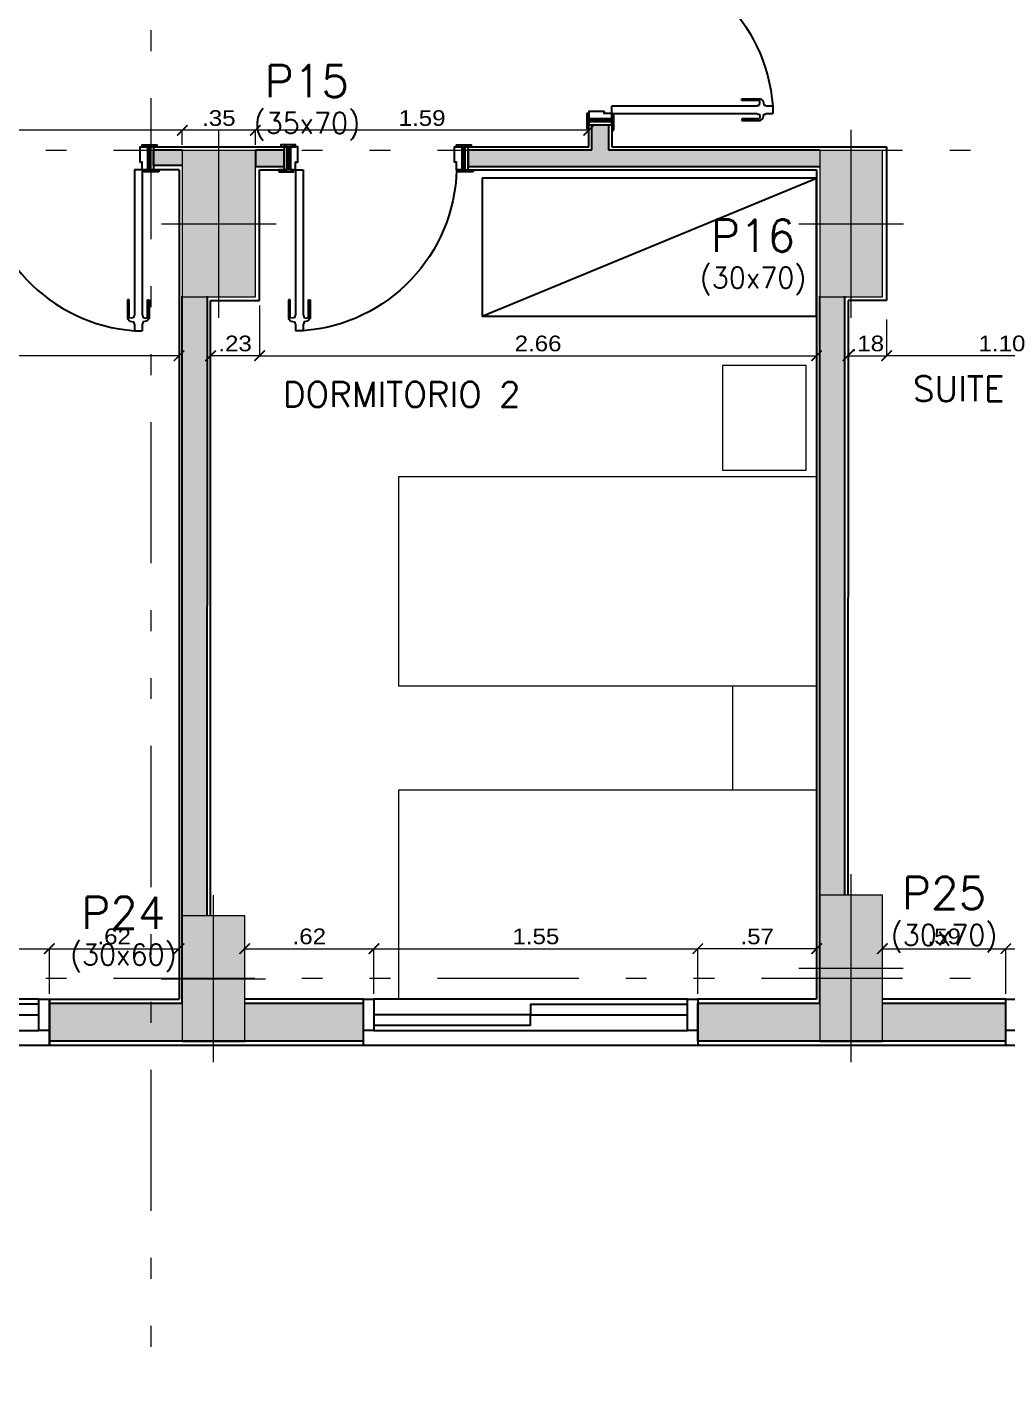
# Model space of a CAD drawing. Header units: metres. Extents: x 219 to 707, y -561 to -17.
# Drawn here: x 350.9 to 355.59, y -235.94 to -229.47 of the extents above; entities that cross this region are included whole.
import ezdxf
from ezdxf.enums import TextEntityAlignment as Align

# ---------------------------------------------------------------- set-up
doc = ezdxf.new("R2010")
doc.units = ezdxf.units.M
doc.linetypes.add('CYPE_RAYAPUNTOPUNTO', pattern=[0.45, 0.225, -0.075, 0, -0.075, 0, -0.075])
for name, color, linetype in [('A-Aberturas', 2, 'Continuous'), ('A-Equipamiento fijo', 253, 'Continuous'), ('A-Muros', 4, 'Continuous'), ('A-Revoques', 1, 'Continuous'), ('A-Texto', 3, 'Continuous'), ('Dr Ejes en bloque', 4, 'Continuous'), ('TCOTA', 1, 'Continuous')]:
    doc.layers.add(name, color=color, linetype=linetype)
for name, color, linetype, lineweight in [('A-Equipamiento', 251, 'Continuous', 5), ('COTAS_REPLANTEO', 7, 'CYPE_RAYAPUNTOPUNTO', 0), ('PILAR_DIM', 253, 'Continuous', 0), ('PILAR_EJES', 1, 'Continuous', 0), ('PILAR_HORMIGON', 5, 'Continuous', 20), ('PILAR_REF', 253, 'Continuous', 0)]:
    doc.layers.add(name, color=color, linetype=linetype, lineweight=lineweight)
for name, color, linetype, transparency in [('M-Muro hueco 11', 141, 'Continuous', 0.5), ('M3- Muro Hueco 15', 113, 'Continuous', 0.7), ('M4-Muro Hueco 22', 42, 'Continuous', 0.5)]:
    doc.layers.add(name, color=color, linetype=linetype, transparency=transparency)
doc.styles.add('1-50', font='arial.ttf', dxfattribs={"width": 1.1, "height": 0.075})
doc.styles.add('CYPETXT', font='romans', dxfattribs={"height": 0.2})
doc.styles.add('T12', font='romans.shx', dxfattribs={"height": 0.12})
doc.dimstyles.new('1-50', dxfattribs={"dimscale": 0, "dimtxt": 0.075, "dimasz": 0.05, "dimexe": 0, "dimexo": 0.025, "dimgap": 0.02, "dimtad": 1, "dimzin": 4, "dimdsep": 46, "dimtxsty": '1-50', "dimblk": 'ARCHTICK', "dimcen": 0.09, "dimclrd": 256, "dimclre": 8, "dimclrt": 2, "dimadec": 0, "dimazin": 3, "dimtfac": 1, "dimtofl": 0, "dimtmove": 2, "dimatfit": 3, "dimldrblk": 'OPEN90', "dimfxl": 1, "dimtolj": 1, "dimtzin": 0, "dimlwd": 18, "dimlwe": 18, "dimarcsym": 0})

# ---------------------------------------------------------------- blocks, each defined once
blk = doc.blocks.new('A$Cdcc540ea')
for points in [[(-0.15, -0.1), (0, -0.1), (0, -0.15), (-0.15, -0.15), (-0.15, -0.1)], [(-0.15, -1.65), (0, -1.65), (0, -1.7), (-0.15, -1.7), (-0.15, -1.65)]]:
    blk.add_lwpolyline(points)
at = {"color": 1}
blk.add_lwpolyline([(-0.15, -1.65), (0, -1.65), (0, -0.15), (-0.15, -0.15)], close=True, dxfattribs=at)
for points in [[(-0.075, -0.9), (-0.075, -0.15), (-0.125, -0.15), (-0.125, -0.9)], [(-0.025, -1.65), (-0.025, -0.9), (-0.075, -0.9), (-0.075, -1.65)]]:
    blk.add_lwpolyline(points, close=True)
blk = doc.blocks.new('hoja 75')
for p, q in [((2946.8799, 1180.9638), (2947.5768, 1180.9638)), ((2946.8799, 1180.9638), (2946.8799, 1180.9278)), ((2947.502, 1180.9982), (2947.5913, 1180.9982)), ((2947.502, 1180.9896), (2947.502, 1180.9982)), ((2947.5875, 1180.9896), (2947.502, 1180.9896)), ((2947.5768, 1180.9638), (2947.5768, 1180.9675)), ((2947.5768, 1180.9675), (2947.5864, 1180.9675)), ((2947.5864, 1180.9675), (2947.5891, 1180.9821)), ((2947.5891, 1180.9821), (2947.5875, 1180.9896)), ((2947.5913, 1180.9982), (2947.6042, 1180.9864)), ((2947.6042, 1180.9864), (2947.6069, 1180.967)), ((2947.6069, 1180.967), (2947.6166, 1180.967)), ((2947.6166, 1180.967), (2947.6166, 1180.9638)), ((2947.6166, 1180.9638), (2947.6499, 1180.9638)), ((2947.6499, 1180.9277), (2947.6499, 1180.9638)), ((2946.8799, 1180.9278), (2947.5768, 1180.9278)), ((2947.5875, 1180.9019), (2947.502, 1180.9019)), ((2947.502, 1180.9019), (2947.502, 1180.8933)), ((2947.502, 1180.8933), (2947.5913, 1180.8933)), ((2947.5768, 1180.9278), (2947.5768, 1180.924)), ((2947.5768, 1180.924), (2947.5864, 1180.924)), ((2947.5864, 1180.924), (2947.5891, 1180.9094)), ((2947.5891, 1180.9094), (2947.5875, 1180.9019)), ((2947.5913, 1180.8933), (2947.6042, 1180.9051)), ((2947.6042, 1180.9051), (2947.6069, 1180.9245)), ((2947.6069, 1180.9245), (2947.6166, 1180.9245)), ((2947.6166, 1180.9277), (2947.6499, 1180.9277)), ((2947.6166, 1180.9245), (2947.6166, 1180.9277))]:
    blk.add_line(p, q)
blk = doc.blocks.new('A$C30CA3CF2')
at = {"transparency": 33554661}
h = blk.add_hatch(dxfattribs=at)
h.set_pattern_fill('ANSI31', color=1, scale=0.001, angle=180, style=0)
h.set_pattern_definition([(225, (3011.2897267, 1180.500286), (0.0022450640303, -0.0022450640303), [])])
h.paths.add_polyline_path([(1.609, 0.7021), (1.624, 0.7021), (1.624, 0.8121), (1.609, 0.8121)])
h.paths.add_polyline_path([(0.774, 0.7021), (0.789, 0.7021), (0.789, 0.8121), (0.774, 0.8121)])
for p, q in [((0.774, 0.8121), (0.754, 0.8121)), ((1.624, 0.8121), (1.644, 0.8121)), ((0.824, 0.7761), (0.814, 0.7761)), ((1.574, 0.7021), (1.654, 0.7021))]:
    blk.add_line(p, q, dxfattribs=at)
for points in [[(0.734, 0.8221), (0.804, 0.8221), (0.804, 0.8121), (0.734, 0.8121)], [(1.664, 0.8221), (1.594, 0.8221), (1.594, 0.8121), (1.664, 0.8121)], [(0.744, 0.7021), (0.814, 0.7021), (0.814, 0.6921), (0.744, 0.6921)], [(1.654, 0.7021), (1.584, 0.7021), (1.584, 0.6921), (1.654, 0.6921)]]:
    blk.add_lwpolyline(points, close=True, dxfattribs=at)
at = {"color": 0, "linetype": 'ByBlock', "transparency": 33554661}
for points in [[(0.759, 0.8121), (0.774, 0.8121), (0.774, 0.7021), (0.759, 0.7021)], [(0.789, 0.8121), (0.814, 0.8121), (0.814, 0.7761), (0.824, 0.7761), (0.824, 0.7021), (0.789, 0.7021)], [(1.609, 0.8121), (1.584, 0.8121), (1.584, 0.7761), (1.574, 0.7761), (1.574, 0.7021), (1.609, 0.7021)], [(1.624, 0.8121), (1.639, 0.8121), (1.639, 0.7021), (1.624, 0.7021)]]:
    blk.add_lwpolyline(points, close=True, dxfattribs=at)
at = {"color": 1, "transparency": 33554661}
blk.add_arc((0.7921, 0.7921), 0.7921, 1.44662, 85.80964, dxfattribs=at)
at = {"transparency": 33554661, "rotation": 90}
blk.add_blockref('hoja 75', (1181.7777, -2946.0678), dxfattribs=at)
blk.add_blockref('hoja 75', (1181.7777, -2946.0678), dxfattribs=at)
blk = doc.blocks.new('_ArchTick')
at = {"color": 0, "linetype": 'ByBlock', "const_width": 0.15}
blk.add_lwpolyline([(-0.5, -0.5), (0.5, 0.5)], dxfattribs=at)
blk = doc.blocks.new('*D563')
at = {"layer": 'Defpoints', "color": 0, "transparency": 16777216}
for p in [(357.1851, -233.8827), (355.5851, -234.1238), (357.1851, -234.1238)]:
    blk.add_point(p, dxfattribs=at)
at = {"layer": 'TCOTA', "color": 8, "lineweight": 18, "transparency": 16777216}
for p, q in [((355.5851, -234.0988), (355.5851, -233.8827)), ((357.1851, -234.0988), (357.1851, -233.8827))]:
    blk.add_line(p, q, dxfattribs=at)
at = {"layer": 'TCOTA', "lineweight": 18, "transparency": 16777216}
blk.add_line((355.5851, -233.8827), (357.1851, -233.8827), dxfattribs=at)
at = {"layer": 'TCOTA', "lineweight": 18, "transparency": 16777216, "xscale": 0.05, "yscale": 0.05, "zscale": 0.05, "rotation": 180}
blk.add_blockref('_ArchTick', (355.5851, -233.8827), dxfattribs=at)
at = {"layer": 'TCOTA', "lineweight": 18, "transparency": 16777216, "xscale": 0.05, "yscale": 0.05, "zscale": 0.05}
blk.add_blockref('_ArchTick', (357.1851, -233.8827), dxfattribs=at)
at = {"layer": 'TCOTA', "color": 2, "transparency": 16777216, "insert": (356.3851, -233.8244), "char_height": 0.075, "attachment_point": 5, "style": '1-50'}
blk.add_mtext('\\A1;1.60', dxfattribs=at)
blk = doc.blocks.new('_Open90')
at = {"color": 0, "linetype": 'ByBlock', "lineweight": -2}
for p, q in [((0, 0), (-1, 0)), ((-0.5, 0.5), (0, 0)), ((0, 0), (-0.5, -0.5))]:
    blk.add_line(p, q, dxfattribs=at)
blk = doc.blocks.new('*D564')
at = {"layer": 'Defpoints', "color": 0, "transparency": 16777216}
for p in [(355.5851, -233.8827), (354.9945, -234.1238), (355.5851, -234.1238)]:
    blk.add_point(p, dxfattribs=at)
at = {"layer": 'TCOTA', "color": 8, "lineweight": 18, "transparency": 16777216}
for p, q in [((354.9945, -234.0988), (354.9945, -233.8827)), ((355.5851, -234.0988), (355.5851, -233.8827))]:
    blk.add_line(p, q, dxfattribs=at)
at = {"layer": 'TCOTA', "lineweight": 18, "transparency": 16777216}
blk.add_line((354.9945, -233.8827), (355.5851, -233.8827), dxfattribs=at)
at = {"layer": 'TCOTA', "lineweight": 18, "transparency": 16777216, "xscale": 0.05, "yscale": 0.05, "zscale": 0.05, "rotation": 180}
blk.add_blockref('_ArchTick', (354.9945, -233.8827), dxfattribs=at)
at = {"layer": 'TCOTA', "lineweight": 18, "transparency": 16777216, "xscale": 0.05, "yscale": 0.05, "zscale": 0.05}
blk.add_blockref('_ArchTick', (355.5851, -233.8827), dxfattribs=at)
at = {"layer": 'TCOTA', "color": 2, "transparency": 16777216, "insert": (355.2898, -233.8244), "char_height": 0.075, "attachment_point": 5, "style": '1-50'}
blk.add_mtext('\\A1;.59', dxfattribs=at)
blk = doc.blocks.new('*D565')
at = {"layer": 'Defpoints', "color": 0, "transparency": 16777216}
for p in [(354.1116, -233.8827), (354.1116, -234.1244), (354.6794, -234.1238)]:
    blk.add_point(p, dxfattribs=at)
at = {"layer": 'TCOTA', "color": 8, "lineweight": 18, "transparency": 16777216}
for p, q in [((354.1116, -234.0994), (354.1116, -233.8827)), ((354.6794, -234.0988), (354.6794, -233.8827))]:
    blk.add_line(p, q, dxfattribs=at)
at = {"layer": 'TCOTA', "lineweight": 18, "transparency": 16777216}
blk.add_line((354.6794, -233.8827), (354.1116, -233.8827), dxfattribs=at)
at = {"layer": 'TCOTA', "lineweight": 18, "transparency": 16777216, "xscale": 0.05, "yscale": 0.05, "zscale": 0.05, "rotation": 180}
blk.add_blockref('_ArchTick', (354.1116, -233.8827), dxfattribs=at)
at = {"layer": 'TCOTA', "lineweight": 18, "transparency": 16777216, "xscale": 0.05, "yscale": 0.05, "zscale": 0.05}
blk.add_blockref('_ArchTick', (354.6794, -233.8827), dxfattribs=at)
at = {"layer": 'TCOTA', "color": 2, "transparency": 16777216, "insert": (354.3955, -233.8246), "char_height": 0.075, "attachment_point": 5, "style": '1-50'}
blk.add_mtext('\\A1;.57', dxfattribs=at)
blk = doc.blocks.new('*D566')
at = {"layer": 'Defpoints', "color": 0, "transparency": 16777216}
for p in [(354.1116, -233.8827), (352.5616, -234.1244), (354.1116, -234.1244)]:
    blk.add_point(p, dxfattribs=at)
at = {"layer": 'TCOTA', "color": 8, "lineweight": 18, "transparency": 16777216}
for p, q in [((352.5616, -234.0994), (352.5616, -233.8827)), ((354.1116, -234.0994), (354.1116, -233.8827))]:
    blk.add_line(p, q, dxfattribs=at)
at = {"layer": 'TCOTA', "lineweight": 18, "transparency": 16777216}
blk.add_line((352.5616, -233.8827), (354.1116, -233.8827), dxfattribs=at)
at = {"layer": 'TCOTA', "lineweight": 18, "transparency": 16777216, "xscale": 0.05, "yscale": 0.05, "zscale": 0.05, "rotation": 180}
blk.add_blockref('_ArchTick', (352.5616, -233.8827), dxfattribs=at)
at = {"layer": 'TCOTA', "lineweight": 18, "transparency": 16777216, "xscale": 0.05, "yscale": 0.05, "zscale": 0.05}
blk.add_blockref('_ArchTick', (354.1116, -233.8827), dxfattribs=at)
at = {"layer": 'TCOTA', "color": 2, "transparency": 16777216, "insert": (353.3366, -233.8244), "char_height": 0.075, "attachment_point": 5, "style": '1-50'}
blk.add_mtext('\\A1;1.55', dxfattribs=at)
blk = doc.blocks.new('*D567')
at = {"layer": 'Defpoints', "color": 0, "transparency": 16777216}
for p in [(352.5616, -233.8827), (351.9437, -234.1238), (352.5616, -234.1244)]:
    blk.add_point(p, dxfattribs=at)
at = {"layer": 'TCOTA', "color": 8, "lineweight": 18, "transparency": 16777216}
for p, q in [((351.9437, -234.0988), (351.9437, -233.8827)), ((352.5616, -234.0994), (352.5616, -233.8827))]:
    blk.add_line(p, q, dxfattribs=at)
at = {"layer": 'TCOTA', "lineweight": 18, "transparency": 16777216}
blk.add_line((351.9437, -233.8827), (352.5616, -233.8827), dxfattribs=at)
at = {"layer": 'TCOTA', "lineweight": 18, "transparency": 16777216, "xscale": 0.05, "yscale": 0.05, "zscale": 0.05, "rotation": 180}
blk.add_blockref('_ArchTick', (351.9437, -233.8827), dxfattribs=at)
at = {"layer": 'TCOTA', "lineweight": 18, "transparency": 16777216, "xscale": 0.05, "yscale": 0.05, "zscale": 0.05}
blk.add_blockref('_ArchTick', (352.5616, -233.8827), dxfattribs=at)
at = {"layer": 'TCOTA', "color": 2, "transparency": 16777216, "insert": (352.2526, -233.8244), "char_height": 0.075, "attachment_point": 5, "style": '1-50'}
blk.add_mtext('\\A1;.62', dxfattribs=at)
blk = doc.blocks.new('*D688')
at = {"layer": 'Defpoints', "color": 0, "transparency": 16777216}
for p in [(351.6295, -233.8827), (351.0089, -234.1238), (351.6295, -234.1238)]:
    blk.add_point(p, dxfattribs=at)
at = {"layer": 'TCOTA', "color": 8, "lineweight": 18, "transparency": 16777216}
for p, q in [((351.0089, -234.0988), (351.0089, -233.8827)), ((351.6295, -234.0988), (351.6295, -233.8827))]:
    blk.add_line(p, q, dxfattribs=at)
at = {"layer": 'TCOTA', "lineweight": 18, "transparency": 16777216}
blk.add_line((351.0089, -233.8827), (351.6295, -233.8827), dxfattribs=at)
at = {"layer": 'TCOTA', "lineweight": 18, "transparency": 16777216, "xscale": 0.05, "yscale": 0.05, "zscale": 0.05, "rotation": 180}
blk.add_blockref('_ArchTick', (351.0089, -233.8827), dxfattribs=at)
at = {"layer": 'TCOTA', "lineweight": 18, "transparency": 16777216, "xscale": 0.05, "yscale": 0.05, "zscale": 0.05}
blk.add_blockref('_ArchTick', (351.6295, -233.8827), dxfattribs=at)
at = {"layer": 'TCOTA', "color": 2, "transparency": 16777216, "insert": (351.3192, -233.8244), "char_height": 0.075, "attachment_point": 5, "style": '1-50'}
blk.add_mtext('\\A1;.62', dxfattribs=at)
blk = doc.blocks.new('*D568')
at = {"layer": 'Defpoints', "color": 0, "transparency": 16777216}
for p in [(351.0089, -233.8827), (349.4089, -234.1238), (351.0089, -234.1238)]:
    blk.add_point(p, dxfattribs=at)
at = {"layer": 'TCOTA', "color": 8, "lineweight": 18, "transparency": 16777216}
for p, q in [((349.4089, -234.0988), (349.4089, -233.8827)), ((351.0089, -234.0988), (351.0089, -233.8827))]:
    blk.add_line(p, q, dxfattribs=at)
at = {"layer": 'TCOTA', "lineweight": 18, "transparency": 16777216}
blk.add_line((349.4089, -233.8827), (351.0089, -233.8827), dxfattribs=at)
at = {"layer": 'TCOTA', "lineweight": 18, "transparency": 16777216, "xscale": 0.05, "yscale": 0.05, "zscale": 0.05, "rotation": 180}
blk.add_blockref('_ArchTick', (349.4089, -233.8827), dxfattribs=at)
at = {"layer": 'TCOTA', "lineweight": 18, "transparency": 16777216, "xscale": 0.05, "yscale": 0.05, "zscale": 0.05}
blk.add_blockref('_ArchTick', (351.0089, -233.8827), dxfattribs=at)
at = {"layer": 'TCOTA', "color": 2, "transparency": 16777216, "insert": (350.2089, -233.8244), "char_height": 0.075, "attachment_point": 5, "style": '1-50'}
blk.add_mtext('\\A1;1.60', dxfattribs=at)
blk = doc.blocks.new('*D599')
at = {"layer": 'Defpoints', "color": 0, "transparency": 16777216}
for p in [(354.8299, -230.8834), (355.0148, -230.8834), (355.0148, -231.0456)]:
    blk.add_point(p, dxfattribs=at)
at = {"layer": 'TCOTA', "color": 8, "lineweight": 18, "transparency": 16777216}
for p, q in [((354.8299, -230.9084), (354.8299, -231.0456)), ((355.0148, -230.9084), (355.0148, -231.0456))]:
    blk.add_line(p, q, dxfattribs=at)
at = {"layer": 'TCOTA', "lineweight": 18, "transparency": 16777216}
blk.add_line((354.8299, -231.0456), (355.0148, -231.0456), dxfattribs=at)
at = {"layer": 'TCOTA', "lineweight": 18, "transparency": 16777216, "xscale": 0.05, "yscale": 0.05, "zscale": 0.05, "rotation": 180}
blk.add_blockref('_ArchTick', (354.8299, -231.0456), dxfattribs=at)
at = {"layer": 'TCOTA', "lineweight": 18, "transparency": 16777216, "xscale": 0.05, "yscale": 0.05, "zscale": 0.05}
blk.add_blockref('_ArchTick', (355.0148, -231.0456), dxfattribs=at)
at = {"layer": 'TCOTA', "color": 2, "transparency": 16777216, "insert": (354.9224, -230.9873), "char_height": 0.075, "attachment_point": 5, "style": '1-50'}
blk.add_mtext('\\A1;.18', dxfattribs=at)
blk = doc.blocks.new('*D600')
at = {"layer": 'Defpoints', "color": 0, "transparency": 16777216}
for p in [(355.0148, -230.847), (356.1184, -230.847), (355.0148, -231.0456)]:
    blk.add_point(p, dxfattribs=at)
at = {"layer": 'TCOTA', "color": 8, "lineweight": 18, "transparency": 16777216}
for p, q in [((355.0148, -230.872), (355.0148, -231.0456)), ((356.1184, -230.872), (356.1184, -231.0456))]:
    blk.add_line(p, q, dxfattribs=at)
at = {"layer": 'TCOTA', "lineweight": 18, "transparency": 16777216}
blk.add_line((356.1184, -231.0456), (355.0148, -231.0456), dxfattribs=at)
at = {"layer": 'TCOTA', "lineweight": 18, "transparency": 16777216, "xscale": 0.05, "yscale": 0.05, "zscale": 0.05, "rotation": 180}
blk.add_blockref('_ArchTick', (355.0148, -231.0456), dxfattribs=at)
at = {"layer": 'TCOTA', "lineweight": 18, "transparency": 16777216, "xscale": 0.05, "yscale": 0.05, "zscale": 0.05}
blk.add_blockref('_ArchTick', (356.1184, -231.0456), dxfattribs=at)
at = {"layer": 'TCOTA', "color": 2, "transparency": 16777216, "insert": (355.5666, -230.9873), "char_height": 0.075, "attachment_point": 5, "style": '1-50'}
blk.add_mtext('\\A1;1.10', dxfattribs=at)
blk = doc.blocks.new('*D495')
at = {"layer": 'Defpoints', "color": 0, "transparency": 16777216}
for p in [(351.7799, -230.7809), (352.0149, -230.7809), (351.7799, -231.0456)]:
    blk.add_point(p, dxfattribs=at)
at = {"layer": 'TCOTA', "color": 8, "lineweight": 18, "transparency": 16777216}
for p, q in [((351.7799, -230.8059), (351.7799, -231.0456)), ((352.0149, -230.8059), (352.0149, -231.0456))]:
    blk.add_line(p, q, dxfattribs=at)
at = {"layer": 'TCOTA', "lineweight": 18, "transparency": 16777216}
blk.add_line((352.0149, -231.0456), (351.7799, -231.0456), dxfattribs=at)
at = {"layer": 'TCOTA', "lineweight": 18, "transparency": 16777216, "xscale": 0.05, "yscale": 0.05, "zscale": 0.05, "rotation": 180}
blk.add_blockref('_ArchTick', (351.7799, -231.0456), dxfattribs=at)
at = {"layer": 'TCOTA', "lineweight": 18, "transparency": 16777216, "xscale": 0.05, "yscale": 0.05, "zscale": 0.05}
blk.add_blockref('_ArchTick', (352.0149, -231.0456), dxfattribs=at)
at = {"layer": 'TCOTA', "color": 2, "transparency": 16777216, "insert": (351.8974, -230.9873), "char_height": 0.075, "attachment_point": 5, "style": '1-50'}
blk.add_mtext('\\A1;.23', dxfattribs=at)
blk = doc.blocks.new('*D496')
at = {"layer": 'Defpoints', "color": 0, "transparency": 16777216}
for p in [(352.0149, -231.0456), (354.6794, -231.0456), (354.6794, -231.0456)]:
    blk.add_point(p, dxfattribs=at)
at = {"layer": 'TCOTA', "color": 8, "lineweight": 18, "transparency": 16777216}
for p, q in [((352.0149, -231.0206), (352.0149, -231.0456)), ((354.6794, -231.0206), (354.6794, -231.0456))]:
    blk.add_line(p, q, dxfattribs=at)
at = {"layer": 'TCOTA', "lineweight": 18, "transparency": 16777216}
blk.add_line((352.0149, -231.0456), (354.6794, -231.0456), dxfattribs=at)
at = {"layer": 'TCOTA', "lineweight": 18, "transparency": 16777216, "xscale": 0.05, "yscale": 0.05, "zscale": 0.05, "rotation": 180}
blk.add_blockref('_ArchTick', (352.0149, -231.0456), dxfattribs=at)
at = {"layer": 'TCOTA', "lineweight": 18, "transparency": 16777216, "xscale": 0.05, "yscale": 0.05, "zscale": 0.05}
blk.add_blockref('_ArchTick', (354.6794, -231.0456), dxfattribs=at)
at = {"layer": 'TCOTA', "color": 2, "transparency": 16777216, "insert": (353.3471, -230.9873), "char_height": 0.075, "attachment_point": 5, "style": '1-50'}
blk.add_mtext('\\A1;2.66', dxfattribs=at)
blk = doc.blocks.new('*D497')
at = {"layer": 'Defpoints', "color": 0, "transparency": 16777216}
for p in [(348.7884, -231.0456), (348.7884, -231.0456), (351.6295, -231.0456)]:
    blk.add_point(p, dxfattribs=at)
at = {"layer": 'TCOTA', "color": 8, "lineweight": 18, "transparency": 16777216}
for p, q in [((348.7884, -231.0206), (348.7884, -231.0456)), ((351.6295, -231.0206), (351.6295, -231.0456))]:
    blk.add_line(p, q, dxfattribs=at)
at = {"layer": 'TCOTA', "lineweight": 18, "transparency": 16777216}
blk.add_line((351.6295, -231.0456), (348.7884, -231.0456), dxfattribs=at)
at = {"layer": 'TCOTA', "lineweight": 18, "transparency": 16777216, "xscale": 0.05, "yscale": 0.05, "zscale": 0.05, "rotation": 180}
blk.add_blockref('_ArchTick', (348.7884, -231.0456), dxfattribs=at)
at = {"layer": 'TCOTA', "lineweight": 18, "transparency": 16777216, "xscale": 0.05, "yscale": 0.05, "zscale": 0.05}
blk.add_blockref('_ArchTick', (351.6295, -231.0456), dxfattribs=at)
at = {"layer": 'TCOTA', "color": 2, "transparency": 16777216, "insert": (350.2089, -230.9873), "char_height": 0.075, "attachment_point": 5, "style": '1-50'}
blk.add_mtext('\\A1;2.84', dxfattribs=at)
blk = doc.blocks.new('*D502')
at = {"layer": 'Defpoints', "color": 0, "transparency": 16777216}
for p in [(351.9948, -229.967), (351.9948, -230.0622), (353.5896, -230.0459)]:
    blk.add_point(p, dxfattribs=at)
at = {"layer": 'TCOTA', "color": 8, "lineweight": 18, "transparency": 16777216}
for p, q in [((351.9948, -230.0372), (351.9948, -229.967)), ((353.5896, -230.0209), (353.5896, -229.967))]:
    blk.add_line(p, q, dxfattribs=at)
at = {"layer": 'TCOTA', "lineweight": 18, "transparency": 16777216}
blk.add_line((353.5896, -229.967), (351.9948, -229.967), dxfattribs=at)
at = {"layer": 'TCOTA', "lineweight": 18, "transparency": 16777216, "xscale": 0.05, "yscale": 0.05, "zscale": 0.05, "rotation": 180}
blk.add_blockref('_ArchTick', (351.9948, -229.967), dxfattribs=at)
at = {"layer": 'TCOTA', "lineweight": 18, "transparency": 16777216, "xscale": 0.05, "yscale": 0.05, "zscale": 0.05}
blk.add_blockref('_ArchTick', (353.5896, -229.967), dxfattribs=at)
at = {"layer": 'TCOTA', "color": 2, "transparency": 16777216, "insert": (352.7922, -229.9087), "char_height": 0.075, "attachment_point": 5, "style": '1-50'}
blk.add_mtext('\\A1;1.59', dxfattribs=at)
blk = doc.blocks.new('*D503')
at = {"layer": 'Defpoints', "color": 0, "transparency": 16777216}
for p in [(351.6448, -229.967), (351.6448, -230.0622), (351.9948, -230.0622)]:
    blk.add_point(p, dxfattribs=at)
at = {"layer": 'TCOTA', "color": 8, "lineweight": 18, "transparency": 16777216}
for p, q in [((351.6448, -230.0372), (351.6448, -229.967)), ((351.9948, -230.0372), (351.9948, -229.967))]:
    blk.add_line(p, q, dxfattribs=at)
at = {"layer": 'TCOTA', "lineweight": 18, "transparency": 16777216}
blk.add_line((351.9948, -229.967), (351.6448, -229.967), dxfattribs=at)
at = {"layer": 'TCOTA', "lineweight": 18, "transparency": 16777216, "xscale": 0.05, "yscale": 0.05, "zscale": 0.05, "rotation": 180}
blk.add_blockref('_ArchTick', (351.6448, -229.967), dxfattribs=at)
at = {"layer": 'TCOTA', "lineweight": 18, "transparency": 16777216, "xscale": 0.05, "yscale": 0.05, "zscale": 0.05}
blk.add_blockref('_ArchTick', (351.9948, -229.967), dxfattribs=at)
at = {"layer": 'TCOTA', "color": 2, "transparency": 16777216, "insert": (351.8198, -229.9087), "char_height": 0.075, "attachment_point": 5, "style": '1-50'}
blk.add_mtext('\\A1;.35', dxfattribs=at)
blk = doc.blocks.new('*D504')
at = {"layer": 'Defpoints', "color": 0, "transparency": 16777216}
for p in [(346.6948, -229.967), (346.6948, -230.0606), (351.6448, -230.0622)]:
    blk.add_point(p, dxfattribs=at)
at = {"layer": 'TCOTA', "color": 8, "lineweight": 18, "transparency": 16777216}
for p, q in [((346.6948, -230.0356), (346.6948, -229.967)), ((351.6448, -230.0372), (351.6448, -229.967))]:
    blk.add_line(p, q, dxfattribs=at)
at = {"layer": 'TCOTA', "lineweight": 18, "transparency": 16777216}
blk.add_line((351.6448, -229.967), (346.6948, -229.967), dxfattribs=at)
at = {"layer": 'TCOTA', "lineweight": 18, "transparency": 16777216, "xscale": 0.05, "yscale": 0.05, "zscale": 0.05, "rotation": 180}
blk.add_blockref('_ArchTick', (346.6948, -229.967), dxfattribs=at)
at = {"layer": 'TCOTA', "lineweight": 18, "transparency": 16777216, "xscale": 0.05, "yscale": 0.05, "zscale": 0.05}
blk.add_blockref('_ArchTick', (351.6448, -229.967), dxfattribs=at)
at = {"layer": 'TCOTA', "color": 2, "transparency": 16777216, "insert": (349.1698, -229.9087), "char_height": 0.075, "attachment_point": 5, "style": '1-50'}
blk.add_mtext('\\A1;4.95', dxfattribs=at)
blk = doc.blocks.new('Ejes del pilar')
at = {"layer": 'PILAR_EJES'}
for p, q in [((0, -0.5), (0, 0.5)), ((-0.5, 0), (0.5, 0))]:
    blk.add_line(p, q, dxfattribs=at)
blk = doc.blocks.new('A$Ccec89f46')
at = {"transparency": 33554559}
h = blk.add_hatch(color=253, dxfattribs=at)
h.paths.add_polyline_path([(-17.7008, -9.9381), (-17.0008, -9.9381), (-17.0008, -9.6381), (-17.7008, -9.6381)])
h.paths.add_polyline_path([(-17.2011, -13.9003), (-16.9011, -13.9003), (-16.9011, -13.3003), (-17.2011, -13.3003)])
h.paths.add_polyline_path([(-12.0511, -13.9003), (-11.7511, -13.9003), (-11.7511, -13.3003), (-12.0511, -13.3003)])
h.paths.add_polyline_path([(-12.0508, -10.4381), (-11.7508, -10.4381), (-11.7508, -9.6381), (-12.0508, -9.6381)])
h.paths.add_polyline_path([(-6.8008, -10.3381), (-6.4508, -10.3381), (-6.4508, -9.6381), (-6.8008, -9.6381)])
h.paths.add_polyline_path([(-6.802, -13.9003), (-6.502, -13.9003), (-6.502, -13.3003), (-6.802, -13.3003)])
h.paths.add_polyline_path([(-3.7511, -13.9003), (-3.4511, -13.9003), (-3.4511, -13.2003), (-3.7511, -13.2003)])
h.paths.add_polyline_path([(-3.7508, -10.3381), (-3.4508, -10.3381), (-3.4508, -9.6381), (-3.7508, -9.6381)])
h.paths.add_polyline_path([(0.9002, -13.9003), (1.6002, -13.9003), (1.6002, -13.6003), (0.9002, -13.6003)])
h.paths.add_polyline_path([(6.3, -13.9003), (6.6, -13.9003), (6.6, -13.3003), (6.3, -13.3003)])
h.paths.add_polyline_path([(6.3, -10.3381), (6.6, -10.3381), (6.6, -9.6381), (6.3, -9.6381)])
h.paths.add_polyline_path([(6.2997, -3.5519), (6.5997, -3.5519), (6.5997, -2.8519), (6.2997, -2.8519)])
h.paths.add_polyline_path([(-0.3503, -4.0492), (-0.0503, -4.0492), (-0.0503, -3.3492), (-0.3503, -3.3492)])
h.paths.add_polyline_path([(-3.1503, -4.05), (-2.8503, -4.05), (-2.8503, -3.35), (-3.1503, -3.35)])
h.paths.add_polyline_path([(-7.3003, -3.6492), (-6.6003, -3.6492), (-6.6003, -3.3492), (-7.3003, -3.3492)])
h.paths.add_polyline_path([(-12.0503, -3.6492), (-11.3503, -3.6492), (-11.3503, -3.3492), (-12.0503, -3.3492)])
at = {"layer": 'PILAR_HORMIGON'}
for points in [[(-6.8008, -10.3381), (-6.4508, -10.3381), (-6.4508, -9.6381), (-6.8008, -9.6381), (-6.8008, -10.3381)], [(-6.8008, -10.3381), (-6.4508, -10.3381), (-6.4508, -9.6381), (-6.8008, -9.6381), (-6.8008, -10.3381)], [(-3.7508, -10.3381), (-3.4508, -10.3381), (-3.4508, -9.6381), (-3.7508, -9.6381), (-3.7508, -10.3381)], [(-3.7508, -10.3381), (-3.4508, -10.3381), (-3.4508, -9.6381), (-3.7508, -9.6381), (-3.7508, -10.3381)], [(-3.7511, -13.9003), (-3.4511, -13.9003), (-3.4511, -13.2003), (-3.7511, -13.2003), (-3.7511, -13.9003)], [(-3.7511, -13.9003), (-3.4511, -13.9003), (-3.4511, -13.2003), (-3.7511, -13.2003), (-3.7511, -13.9003)], [(-6.802, -13.9003), (-6.502, -13.9003), (-6.502, -13.3003), (-6.802, -13.3003), (-6.802, -13.9003)], [(-6.802, -13.9003), (-6.502, -13.9003), (-6.502, -13.3003), (-6.802, -13.3003), (-6.802, -13.9003)]]:
    blk.add_lwpolyline(points, close=True, dxfattribs=at)
at = {"layer": 'PILAR_EJES'}
for p, xscale, yscale in [((-6.6258, -9.9881), 0.55, 0.9000000000000001), ((-6.6258, -9.9881), 0.55, 0.9000000000000001), ((-3.6008, -9.9881), 0.5, 0.9000000000000001), ((-3.6008, -9.9881), 0.5, 0.9000000000000001), ((-3.6011, -13.5503), 0.5, 0.9000000000000001), ((-3.6011, -13.5503), 0.5, 0.9000000000000001), ((-6.652, -13.6003), 0.5, 0.8), ((-6.652, -13.6003), 0.5, 0.8)]:
    blk.add_blockref('Ejes del pilar', p, dxfattribs=dict(at, xscale=xscale, yscale=yscale))
at = {"layer": 'PILAR_DIM', "lineweight": 0, "style": 'CYPETXT', "width": 0.882521}
for s, p, p2 in [('(35x70)', (-6.459, -9.556), (-5.9505, -9.556)), ('(35x70)', (-6.459, -9.556), (-5.9505, -9.556)), ('(30x70)', (-4.3243, -10.296), (-3.8158, -10.296)), ('(30x70)', (-4.3243, -10.296), (-3.8158, -10.296)), ('(30x70)', (-3.4104, -13.4412), (-2.9019, -13.4412)), ('(30x70)', (-3.4104, -13.4412), (-2.9019, -13.4412)), ('(30x60)', (-7.337, -13.5355), (-6.8285, -13.5355)), ('(30x60)', (-7.337, -13.5355), (-6.8285, -13.5355))]:
    blk.add_text(s, height=0.1, dxfattribs=at).set_placement(p, p2, align=Align.FIT)
at = {"layer": 'PILAR_REF', "style": 'CYPETXT'}
for s, width, p, p2 in [('P15', 0.951021, (-6.4061, -9.3818), (-6.0034, -9.3818)), ('P15', 0.951021, (-6.4061, -9.3818), (-6.0034, -9.3818)), ('P16', 0.951021, (-4.2715, -10.1218), (-3.8687, -10.1218)), ('P16', 0.951021, (-4.2715, -10.1218), (-3.8687, -10.1218)), ('P25', 0.951021, (-3.3575, -13.267), (-2.9547, -13.267)), ('P25', 0.951021, (-3.3575, -13.267), (-2.9547, -13.267)), ('P24', 0.934902, (-7.2841, -13.3613), (-6.8814, -13.3613)), ('P24', 0.934902, (-7.2841, -13.3613), (-6.8814, -13.3613))]:
    blk.add_text(s, height=0.15333, dxfattribs=dict(at, width=width)).set_placement(p, p2, align=Align.FIT)
blk = doc.blocks.new('DSADADASDAS')
at = {"layer": 'COTAS_REPLANTEO', "ltscale": 3}
for p, q in [((125.7777, 125.9327, -0.525), (125.7777, 146.4778, -0.525)), ((110.0984, 134.1088, -0.525), (141.6696, 134.1088, -0.525)), ((110.0984, 130.1466, -0.525), (141.6696, 130.1466, -0.525))]:
    blk.add_line(p, q, dxfattribs=at)

msp = doc.modelspace()

# ---------------------------------------------------------------- hatches: boundary and pattern name
at = {"layer": 'M-Muro hueco 11', "transparency": 33554534}
h = msp.add_hatch(color=256, dxfattribs=at)
h.dxf.hatch_style = 1
h.paths.add_polyline_path([(353.6846, -229.9412), (353.6046, -229.9412), (353.6046, -230.0612), (353.6846, -230.0612)])
h.paths.add_polyline_path([(354.6948, -230.0612), (353.012, -230.0612), (353.012, -230.1409), (354.6948, -230.1409)])
h = msp.add_hatch(color=256, dxfattribs=at)
h.dxf.hatch_style = 1
h.paths.add_polyline_path([(350.6277, -230.0659), (347.7117, -230.0659), (347.7117, -230.1359), (348.6584, -230.1359), (348.7684, -230.1359), (350.6277, -230.1359)])
h.paths.add_polyline_path([(351.5077, -230.1359), (351.6448, -230.1359), (351.6448, -230.0622), (351.5077, -230.0622)])
h.paths.add_polyline_path([(351.9948, -230.1409), (352.132, -230.1409), (352.132, -230.0622), (351.9948, -230.0622)])
at = {"layer": 'M3- Muro Hueco 15', "transparency": 33554687}
h = msp.add_hatch(color=256, dxfattribs=at)
h.dxf.hatch_style = 1
h.paths.add_polyline_path([(351.6445, -233.7231), (351.7645, -233.7232), (351.7649, -230.7609), (351.6449, -230.7609)])
h.paths.add_polyline_path([(354.8149, -230.7609), (354.6949, -230.7609), (354.6945, -233.6227), (354.8145, -233.6228)])
at = {"layer": 'M4-Muro Hueco 22', "transparency": 33554687}
h = msp.add_hatch(color=256, dxfattribs=at)
h.dxf.hatch_style = 1
h.paths.add_polyline_path([(349.4089, -234.1438), (347.8384, -234.1438), (347.8384, -234.3238), (349.4089, -234.3238)])
h.paths.add_polyline_path([(352.5116, -234.1438), (351.9437, -234.1438), (351.9437, -234.3238), (352.5116, -234.3238)])
h.paths.add_polyline_path([(351.0089, -234.1438), (351.0089, -234.3238), (351.6437, -234.3238), (351.6437, -234.1438), (351.4942, -234.1438)])
h = msp.add_hatch(color=256, dxfattribs=at)
h.dxf.hatch_style = 1
h.paths.add_polyline_path([(354.6945, -234.1438), (354.1116, -234.1438), (354.1116, -234.2744), (354.1116, -234.3238), (354.6945, -234.3238)])
h.paths.add_polyline_path([(355.5851, -234.1438), (354.9945, -234.1438), (354.9945, -234.3238), (355.5851, -234.3238)])

# ---------------------------------------------------------------- linework, layer by layer
at = {"layer": 'A-Aberturas', "color": 252}
for p, q in [((349.4089, -234.3438), (351.0089, -234.3438)), ((352.5116, -234.3438), (354.1116, -234.3438)), ((355.5851, -234.3438), (357.1851, -234.3438))]:
    msp.add_line(p, q, dxfattribs=at)
at = {"layer": 'A-Equipamiento', "transparency": 33554687}
for points in [[(354.2292, -231.5925), (354.6292, -231.5925), (354.6292, -231.0925), (354.2292, -231.0925)], [(354.6794, -231.6244), (352.6794, -231.6244), (352.6794, -232.6244), (354.6794, -232.6244)], [(354.6794, -233.1244), (354.2794, -233.1244), (354.2794, -232.6244), (354.6794, -232.6244)], [(354.6794, -233.1244), (352.6794, -233.1244), (352.6794, -234.1244), (354.6794, -234.1244)]]:
    msp.add_lwpolyline(points, close=True, dxfattribs=at)
at = {"layer": 'A-Equipamiento fijo', "transparency": 33554687}
msp.add_line((353.0794, -230.8567), (354.6794, -230.1959), dxfattribs=at)
msp.add_lwpolyline([(353.0794, -230.196), (353.0794, -230.8567), (354.6794, -230.8567), (354.6794, -230.1959)], close=True, dxfattribs=at)
at = {"layer": 'A-Muros', "transparency": 33554687}
for p, q in [((353.6046, -230.0609), (353.6046, -229.9412)), ((353.6046, -229.9412), (353.6846, -229.9412)), ((353.6846, -229.9412), (353.6846, -230.0609)), ((351.6448, -230.0622), (351.5077, -230.0622)), ((352.132, -230.0622), (351.9948, -230.0622)), ((351.9948, -230.0622), (351.9948, -230.1409)), ((352.132, -230.1409), (352.132, -230.0622)), ((353.012, -230.0609), (353.6046, -230.0609)), ((353.6846, -230.0609), (354.6948, -230.0609)), ((351.6448, -230.1359), (351.5077, -230.1359)), ((351.9948, -230.1409), (352.132, -230.1409)), ((353.012, -230.1409), (354.6948, -230.1409)), ((351.6445, -234.1438), (351.6449, -230.7609)), ((351.7645, -233.7232), (351.7649, -230.7609)), ((354.6944, -234.1438), (354.6949, -230.7609)), ((354.8145, -233.6228), (354.8149, -230.7609)), ((351.0089, -234.1438), (351.6445, -234.1438)), ((351.9437, -234.1438), (352.5116, -234.1438)), ((354.1116, -234.1438), (354.6944, -234.1438)), ((354.9945, -234.1438), (355.5851, -234.1438)), ((351.0089, -234.3238), (352.5116, -234.3238)), ((354.1116, -234.3238), (355.5851, -234.3238))]:
    msp.add_line(p, q, dxfattribs=at)
at = {"layer": 'A-Muros'}
for p, q in [((351.5077, -230.1359), (351.5077, -230.0622)), ((353.012, -230.0609), (353.012, -230.1409)), ((351.0089, -234.1438), (351.0089, -234.3238)), ((352.5116, -234.3238), (352.5116, -234.1438)), ((354.1116, -234.3238), (354.1116, -234.1438)), ((355.5851, -234.3238), (355.5851, -234.1438))]:
    msp.add_line(p, q, dxfattribs=at)
at = {"layer": 'A-Revoques', "transparency": 33554687}
for p, q in [((353.5896, -230.0459), (353.5896, -229.9412)), ((353.5896, -229.9412), (353.6996, -229.9412)), ((353.6996, -229.9412), (353.6996, -230.0459)), ((351.5077, -230.0459), (352.132, -230.0459)), ((353.012, -230.0459), (353.5896, -230.0459)), ((353.6996, -230.0459), (355.0148, -230.0459)), ((355.0148, -230.0459), (355.0148, -230.7809)), ((351.6295, -230.1559), (351.5077, -230.1559)), ((351.6295, -230.1559), (351.6295, -234.1238)), ((352.0149, -230.7809), (352.0146, -230.1559)), ((352.0146, -230.1559), (352.132, -230.1559)), ((353.012, -230.1559), (354.6794, -230.1559)), ((354.6794, -230.1559), (354.6794, -234.1238)), ((351.7795, -233.7232), (351.7799, -230.7809)), ((351.7799, -230.7809), (352.0149, -230.7809)), ((354.8299, -230.7809), (354.8295, -233.6228)), ((355.0148, -230.7809), (354.8299, -230.7809)), ((351.0089, -234.1238), (351.6295, -234.1238)), ((352.5116, -234.1238), (351.9437, -234.1238)), ((352.5116, -234.3438), (352.5116, -234.1238)), ((354.6794, -234.1238), (354.1116, -234.1238)), ((354.1116, -234.1238), (354.1116, -234.3438)), ((355.5851, -234.1238), (354.9945, -234.1238)), ((355.5851, -234.3438), (355.5851, -234.1238)), ((351.0089, -234.3438), (351.0089, -234.3238)), ((351.0089, -234.3438), (352.5116, -234.3438)), ((354.1116, -234.3438), (355.5851, -234.3438))]:
    msp.add_line(p, q, dxfattribs=at)
at = {"layer": 'TCOTA'}
for p, q in [((351.0089, -234.1238), (351.6295, -234.1238)), ((351.0089, -234.3438), (351.0089, -234.1238)), ((351.0089, -234.1238), (351.0089, -234.3438))]:
    msp.add_line(p, q, dxfattribs=at)

# ---------------------------------------------------------------- block references
msp.add_blockref('A$Ccec89f46', (358.4456, -220.426))
at = {"layer": 'A-Aberturas', "transparency": 33554661, "xscale": -1, "rotation": 270}
msp.add_blockref('A$C30CA3CF2', (352.8875, -230.7002), dxfattribs=at)
at = {"layer": 'A-Aberturas', "transparency": 33554687}
for name, p, rotation in [('A$C30CA3CF2', (352.2667, -229.3438), 180), ('A$Cdcc540ea', (351.1089, -234.2738), 270), ('A$Cdcc540ea', (354.2116, -234.2744), 270), ('A$Cdcc540ea', (357.2851, -234.2738), 270)]:
    msp.add_blockref(name, p, dxfattribs=dict(at, rotation=rotation))
at = {"layer": 'A-Aberturas', "transparency": 33554687, "xscale": -1, "rotation": 180}
msp.add_blockref('A$C30CA3CF2', (351.373, -229.3438), dxfattribs=at)
at = {"layer": 'Dr Ejes en bloque'}
msp.add_blockref('DSADADASDAS', (225.7179, -364.1705, 0.525), dxfattribs=at)

# ---------------------------------------------------------------- texts
at = {"layer": 'A-Texto', "transparency": 33554687, "style": 'T12'}
for s, p in [('DORMITORIO 2', (352.1263, -231.2905)), ('SUITE', (355.1403, -231.2637))]:
    msp.add_text(s, height=0.12, dxfattribs=at).set_placement(p)

# ---------------------------------------------------------------- dimensions: what is measured, and where the dimension line sits
at = {"layer": 'TCOTA'}
for base, p1, p2, picture, middle in [((346.6948, -229.967), (351.6448, -230.0622), (346.6948, -230.0606), '*D504', (349.1698, -229.9087)), ((351.6448, -229.967), (351.9948, -230.0622), (351.6448, -230.0622), '*D503', (351.8198, -229.9087)), ((351.9948, -229.967), (353.5896, -230.0459), (351.9948, -230.0622), '*D502', (352.7922, -229.9087)), ((351.77989, -231.04561), (352.01486, -230.78088), (351.77989, -230.78088), '*D495', (351.89737, -230.98729)), ((355.0148, -231.0456), (356.1184, -230.847), (355.0148, -230.847), '*D600', (355.5666, -230.9873)), ((355.0148, -231.0456), (354.8299, -230.8834), (355.0148, -230.8834), '*D599', (354.9224, -230.9873)), ((348.7884, -231.0456), (351.6295, -231.0456), (348.7884, -231.0456), '*D497', (350.2089, -230.9873)), ((354.6794, -231.0456), (352.0149, -231.0456), (354.6794, -231.0456), '*D496', (353.3471, -230.9873)), ((351.0089, -233.8827), (349.4089, -234.1238), (351.0089, -234.1238), '*D568', (350.2089, -233.8244)), ((351.6295, -233.8827), (351.0089, -234.1238), (351.6295, -234.1238), '*D688', (351.3192, -233.8244)), ((352.5616, -233.8827), (351.9437, -234.1238), (352.5616, -234.1244), '*D567', (352.2526, -233.8244)), ((354.1116, -233.8827), (352.5616, -234.1244), (354.1116, -234.1244), '*D566', (353.3366, -233.8244)), ((354.1116, -233.8827), (354.6794, -234.1238), (354.1116, -234.1244), '*D565', (354.3955, -233.8246)), ((355.5851, -233.8827), (354.9945, -234.1238), (355.5851, -234.1238), '*D564', (355.2898, -233.8244)), ((357.1851, -233.8827), (355.5851, -234.1238), (357.1851, -234.1238), '*D563', (356.3851, -233.8244))]:
    dim = msp.add_linear_dim(base=base, p1=p1, p2=p2, dimstyle='1-50', override={"dimscale": 1}, dxfattribs=at)
    dim.commit()
    dim.dimension.update_dxf_attribs({"geometry": picture, "text_midpoint": middle})

doc.saveas('drawing.dxf')
